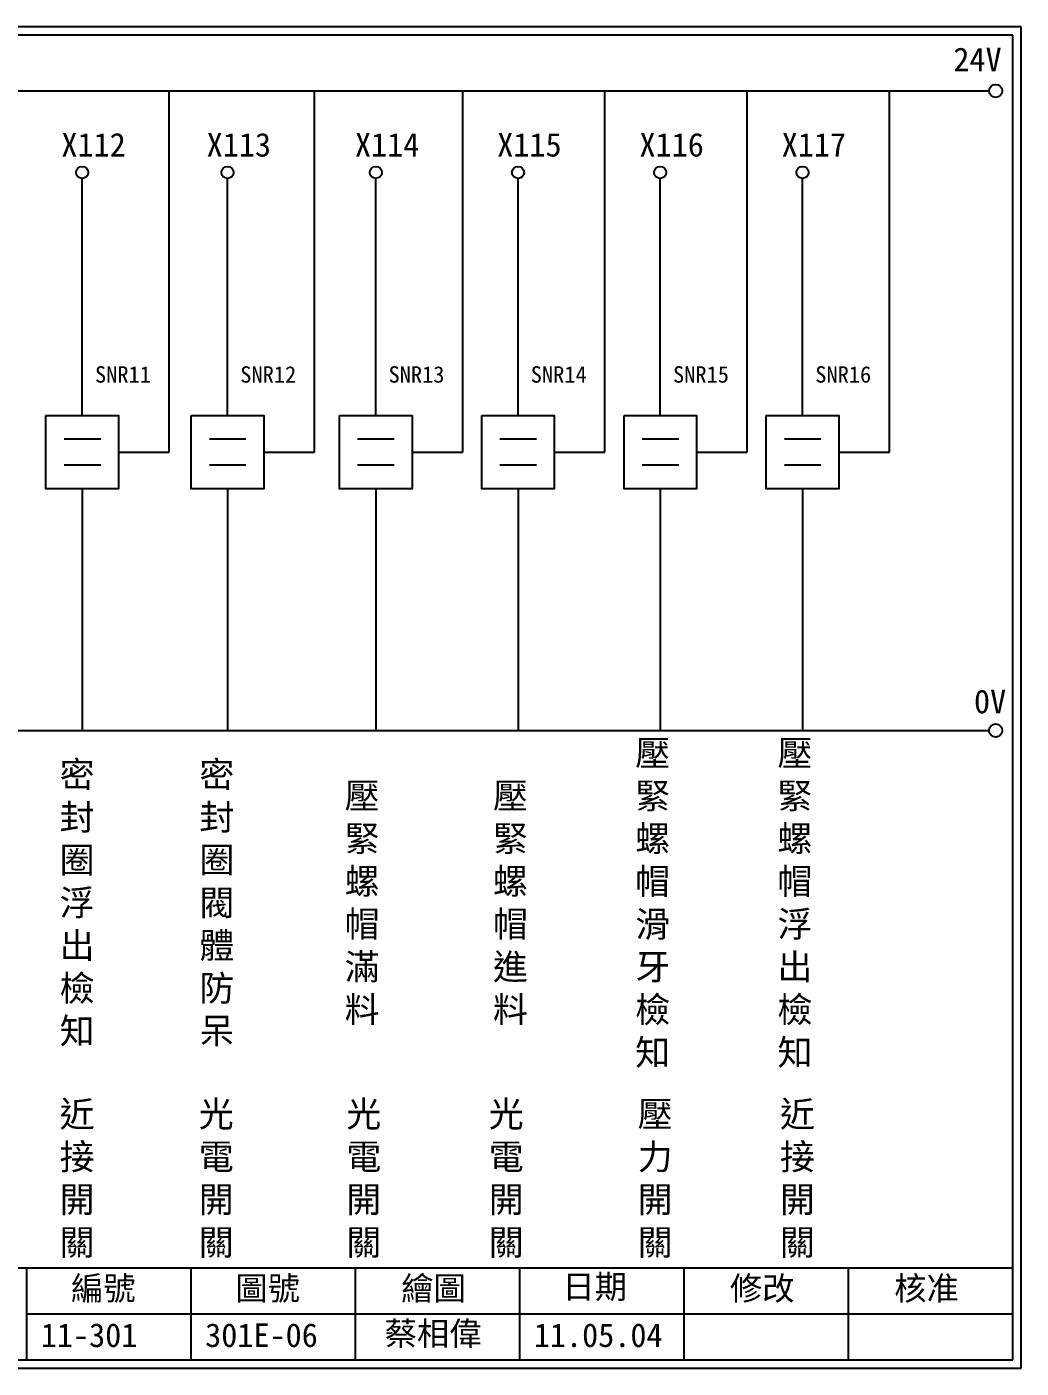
# Model space of a CAD drawing. Extents: x 325 to 612, y 3 to 207.
# Drawn here: x 461.1 to 612.3, y 3 to 207 of the extents above; entities that cross this region are included whole.
import ezdxf

# ---------------------------------------------------------------- set-up
doc = ezdxf.new("R2010")
doc.units = 0
doc.layers.get('0').update_dxf_attribs({"linetype": 'CONTINUOUS'})
doc.layers.add('圖框層', color=7, linetype='CONTINUOUS')
doc.layers.add('標尺寸層', color=3, linetype='CONTINUOUS')
doc.styles.add('CNS', font='romanc.shx', dxfattribs={"bigfont": 'chineset.shx'})
doc.styles.add('STSL', font='KAIU.TTF')

msp = doc.modelspace()

# ---------------------------------------------------------------- linework, layer by layer
for p, q in [((482.7, 142.31), (482.7, 197.22)), ((504.8, 142.31), (504.8, 197.22)), ((527.36, 142.31), (527.36, 197.22)), ((549, 142.31), (549, 197.22)), ((570.64, 142.31), (570.64, 197.22)), ((592.28, 142.31), (592.28, 197.22)), ((469.48, 147.89), (469.48, 183.91)), ((491.58, 147.89), (491.58, 183.91)), ((514.14, 147.89), (514.14, 183.91)), ((535.78, 147.89), (535.78, 183.91)), ((557.41, 147.89), (557.41, 183.91)), ((579.05, 147.89), (579.05, 183.91)), ((474.99, 142.31), (482.7, 142.31)), ((497.09, 142.31), (504.8, 142.31)), ((519.65, 142.31), (527.36, 142.31)), ((541.29, 142.31), (549, 142.31)), ((562.93, 142.31), (570.64, 142.31)), ((584.57, 142.31), (592.28, 142.31)), ((469.48, 136.73), (469.48, 99.96)), ((491.58, 136.73), (491.58, 99.96)), ((514.14, 136.73), (514.14, 99.96)), ((535.78, 136.73), (535.78, 99.96)), ((557.41, 136.73), (557.41, 99.96)), ((579.05, 136.73), (579.05, 99.96))]:
    msp.add_line(p, q)
for points in [[(463.97, 147.89), (474.99, 147.89), (474.99, 136.73), (463.97, 136.73)], [(486.06, 147.89), (497.09, 147.89), (497.09, 136.73), (486.06, 136.73)], [(508.62, 147.89), (519.65, 147.89), (519.65, 136.73), (508.62, 136.73)], [(530.26, 147.89), (541.29, 147.89), (541.29, 136.73), (530.26, 136.73)], [(551.9, 147.89), (562.93, 147.89), (562.93, 136.73), (551.9, 136.73)], [(573.54, 147.89), (584.57, 147.89), (584.57, 136.73), (573.54, 136.73)]]:
    msp.add_lwpolyline(points, close=True)
for centre in [(608.44, 197.22), (608.44, 99.96)]:
    msp.add_circle(centre, 1)
at = {"layer": '圖框層', "color": 7}
for p, q in [((612.32, 206.97), (325.32, 206.97)), ((612.32, 3), (612.32, 206.97)), ((611.07, 205.72), (326.57, 205.72)), ((611.07, 4.25), (611.07, 205.72)), ((326.57, 18.25), (611.07, 18.25)), ((461.07, 4.25), (461.07, 18.25)), ((486.07, 4.25), (486.07, 18.25)), ((511.07, 4.25), (511.07, 18.25)), ((536.07, 4.25), (536.07, 18.25)), ((561.07, 4.25), (561.07, 18.25)), ((586.07, 4.25), (586.07, 18.25)), ((461.07, 11.25), (611.07, 11.25)), ((326.57, 4.25), (611.07, 4.25)), ((325.32, 3), (612.32, 3))]:
    msp.add_line(p, q, dxfattribs=at)
at = {"layer": '標尺寸層', "color": 7}
for p, q in [((329.84, 197.22), (607.44, 197.22)), ((466.72, 144.34), (472.29, 144.34)), ((488.82, 144.34), (494.38, 144.34)), ((511.38, 144.34), (516.94, 144.34)), ((533.02, 144.34), (538.58, 144.34)), ((554.65, 144.34), (560.22, 144.34)), ((576.29, 144.34), (581.86, 144.34)), ((466.72, 140.37), (472.29, 140.37)), ((488.82, 140.37), (494.38, 140.37)), ((511.38, 140.37), (516.94, 140.37)), ((533.02, 140.37), (538.58, 140.37)), ((554.65, 140.37), (560.22, 140.37)), ((576.29, 140.37), (581.86, 140.37)), ((330.05, 99.96), (607.44, 99.96))]:
    msp.add_line(p, q, dxfattribs=at)
for centre in [(469.48, 184.83), (491.58, 184.83), (514.14, 184.83), (535.78, 184.83), (557.41, 184.83), (579.05, 184.83)]:
    msp.add_circle(centre, 0.92, dxfattribs=at)

# ---------------------------------------------------------------- texts
at = {"layer": '圖框層', "color": 4, "style": 'STSL'}
for s, height, p in [('24V', 3.6, (602, 200.22)), ('X112', 3.6, (466.31, 187.24)), ('X113', 3.6, (488.41, 187.24)), ('X114', 3.6, (510.97, 187.24)), ('X115', 3.6, (532.61, 187.24)), ('X116', 3.6, (554.25, 187.24)), ('X117', 3.6, (575.89, 187.24)), ('SNR11', 2.5, (471.43, 152.86)), ('SNR12', 2.5, (493.53, 152.86)), ('SNR13', 2.5, (516.08, 152.86)), ('SNR14', 2.5, (537.72, 152.86)), ('SNR15', 2.5, (559.36, 152.86)), ('SNR16', 2.5, (581, 152.86)), ('0V', 3.6, (605.14, 102.58)), ('編號', 3.6, (467.78, 13.34)), ('圖號', 3.6, (492.78, 13.34)), ('繪圖', 3.6, (518.01, 13.34)), ('日期', 3.6, (542.54, 13.59)), ('修改', 3.6, (568.01, 13.34)), ('核准', 3.6, (593.01, 13.34)), ('蔡相偉', 3.6, (515.5, 6.47)), ('11-301', 3.6, (463.18, 6.22)), ('301E-06', 3.6, (488.18, 6.22)), ('11.05.04', 3.6, (538.18, 6.22))]:
    msp.add_text(s, height=height, dxfattribs=at).set_placement(p)
at = {"layer": '標尺寸層', "color": 7, "char_height": 3.9, "width": 4.9608, "attachment_point": 5, "style": 'CNS'}
for s, insert in [('{\\fDFKai-SB|b0|i0|c136|p65;壓緊螺帽滑牙檢知}', (556.26, 73.58)), ('{\\fDFKai-SB|b0|i0|c136|p65;壓緊螺帽浮出檢知}', (577.9, 73.58)), ('{\\fDFKai-SB|b0|i0|c136|p65;密封圈閥體防呆}', (489.96, 73.58)), ('{\\fDFKai-SB|b0|i0|c136|p65;密封圈浮出檢知}', (468.7, 73.58)), ('{\\fDFKai-SB|b0|i0|c136|p65;壓緊螺帽滿料}', (512.06, 73.58)), ('{\\fDFKai-SB|b0|i0|c136|p65;壓緊螺帽進料}', (534.62, 73.58)), ('{\\fDFKai-SB|b0|i0|c136|p65;近接開關}', (468.7, 31.68)), ('{\\fDFKai-SB|b0|i0|c136|p65;光電開關}', (489.87, 31.68)), ('{\\fDFKai-SB|b0|i0|c136|p65;光電開關}', (512.31, 31.68)), ('{\\fDFKai-SB|b0|i0|c136|p65;光電開關}', (533.98, 31.68)), ('{\\fDFKai-SB|b0|i0|c136|p65;壓力開關}', (556.64, 31.68)), ('{\\fDFKai-SB|b0|i0|c136|p65;近接開關}', (578.28, 31.68))]:
    msp.add_mtext(s, dxfattribs=dict(at, insert=insert))

doc.saveas('drawing.dxf')
